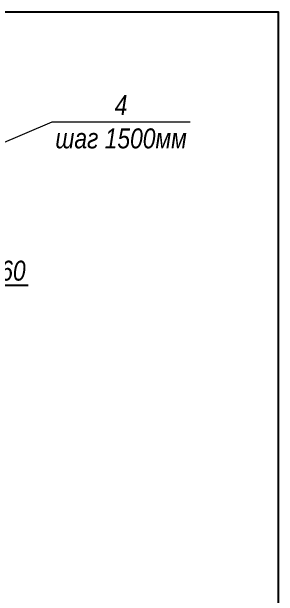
# Model space of a CAD drawing. Header units: millimetres. Extents: x 1582001 to 3303937, y 226471 to 491235.
# Drawn here: x 1745487 to 1749501, y 311654 to 320445 of the extents above; entities that cross this region are included whole.
import ezdxf

# ---------------------------------------------------------------- set-up
doc = ezdxf.new("R2010")
doc.units = ezdxf.units.MM
doc.layers.get('Defpoints').update_dxf_attribs({"color": 255, "lineweight": 30})
doc.layers.add('Размеры', color=7, linetype='Continuous', lineweight=18)
doc.layers.add('Формуляр', color=138, linetype='Continuous')
doc.styles.get("Standard").update_dxf_attribs({"font": 'ARIALNI.TTF', "height": 300})
doc.styles.add('Текст', font='ARIALNI.TTF')
doc.dimstyles.new('х2', dxfattribs={"dimscale": 100, "dimtxt": 2.5, "dimasz": 2.5, "dimexe": 1.25, "dimexo": 0.625, "dimtad": 1, "dimdec": 0, "dimlfac": 0.5, "dimtxsty": 'Standard', "dimblk": 'ARCHTICK', "dimcen": 2.5, "dimadec": 0, "dimazin": 0, "dimtfac": 1, "dimtdec": 0, "dimtmove": 0, "dimatfit": 3, "dimfxl": 0, "dimarcsym": 0})

# ---------------------------------------------------------------- blocks, each defined once
blk = doc.blocks.new('_ArchTick')
at = {"color": 0, "linetype": 'ByBlock', "const_width": 0.15}
blk.add_lwpolyline([(-0.5, -0.5), (0.5, 0.5)], dxfattribs=at)
blk = doc.blocks.new('*D2046')
at = {"layer": 'Defpoints', "color": 0, "lineweight": -3, "ltscale": 100, "transparency": 16777216}
for p in [(1744515.3, 316712.8), (1744835.3, 316712.8), (1744835.3, 316333.4)]:
    blk.add_point(p, dxfattribs=at)
at = {"layer": 'Размеры', "color": 0, "lineweight": -2, "ltscale": 100, "transparency": 16777216}
for p, q in [((1744515.3, 316650.3), (1744515.3, 316208.4)), ((1744835.3, 316650.3), (1744835.3, 316208.4)), ((1744515.3, 316333.4), (1744835.3, 316333.4)), ((1744835.3, 316333.4), (1745736.1, 316333.4))]:
    blk.add_line(p, q, dxfattribs=at)
at = {"layer": 'Размеры', "color": 0, "lineweight": -2, "ltscale": 100, "transparency": 16777216, "xscale": 250, "yscale": 250, "zscale": 250, "rotation": 180}
blk.add_blockref('_ArchTick', (1744515.3, 316333.4), dxfattribs=at)
at = {"layer": 'Размеры', "color": 0, "lineweight": -2, "ltscale": 100, "transparency": 16777216, "xscale": 250, "yscale": 250, "zscale": 250}
blk.add_blockref('_ArchTick', (1744835.3, 316333.4), dxfattribs=at)
at = {"layer": 'Размеры', "color": 0, "ltscale": 100, "transparency": 16777216, "insert": (1745410.7, 316549), "char_height": 300, "attachment_point": 5}
blk.add_mtext('160', dxfattribs=at)

msp = doc.modelspace()

# ---------------------------------------------------------------- linework, layer by layer
at = {"layer": 'Размеры', "lineweight": 9, "ltscale": 100}
for p, q in [((1744237.5, 317993.3), (1746095.4, 318789.8)), ((1746095.4, 318789.8), (1748172.8, 318789.8))]:
    msp.add_line(p, q, dxfattribs=at)
at = {"layer": 'Формуляр', "color": 0}
msp.add_lwpolyline([(1710000.7, 291755.1), (1710000.7, 320444.9), (1749500.6, 320444.9), (1749500.6, 291755.1)], close=True, dxfattribs=at)

# ---------------------------------------------------------------- texts
at = {"layer": 'Размеры', "lineweight": 9, "ltscale": 100, "style": 'Текст'}
for s, p in [('4', (1747038.5, 318889.8)), ('шаг 1500мм', (1746145.4, 318389.8))]:
    msp.add_text(s, height=300, dxfattribs=at).set_placement(p)

# ---------------------------------------------------------------- dimensions: what is measured, and where the dimension line sits
at = {"layer": 'Размеры', "ltscale": 100}
dim = msp.add_linear_dim(base=(1744835.3, 316333.4), p1=(1744515.3, 316712.8), p2=(1744835.3, 316712.8), dimstyle='х2', override={"dimlfac": 0.5, "dimtxsty": 'Standard', "dimblk1": 'ArchTick', "dimblk2": 'ArchTick', "dimsah": 1, "dimtmove": 0, "dimtolj": 0}, dxfattribs=at)
dim.commit()
dim.dimension.update_dxf_attribs({"geometry": '*D2046', "text_midpoint": (1745410.7, 316549)})

doc.saveas('drawing.dxf')
